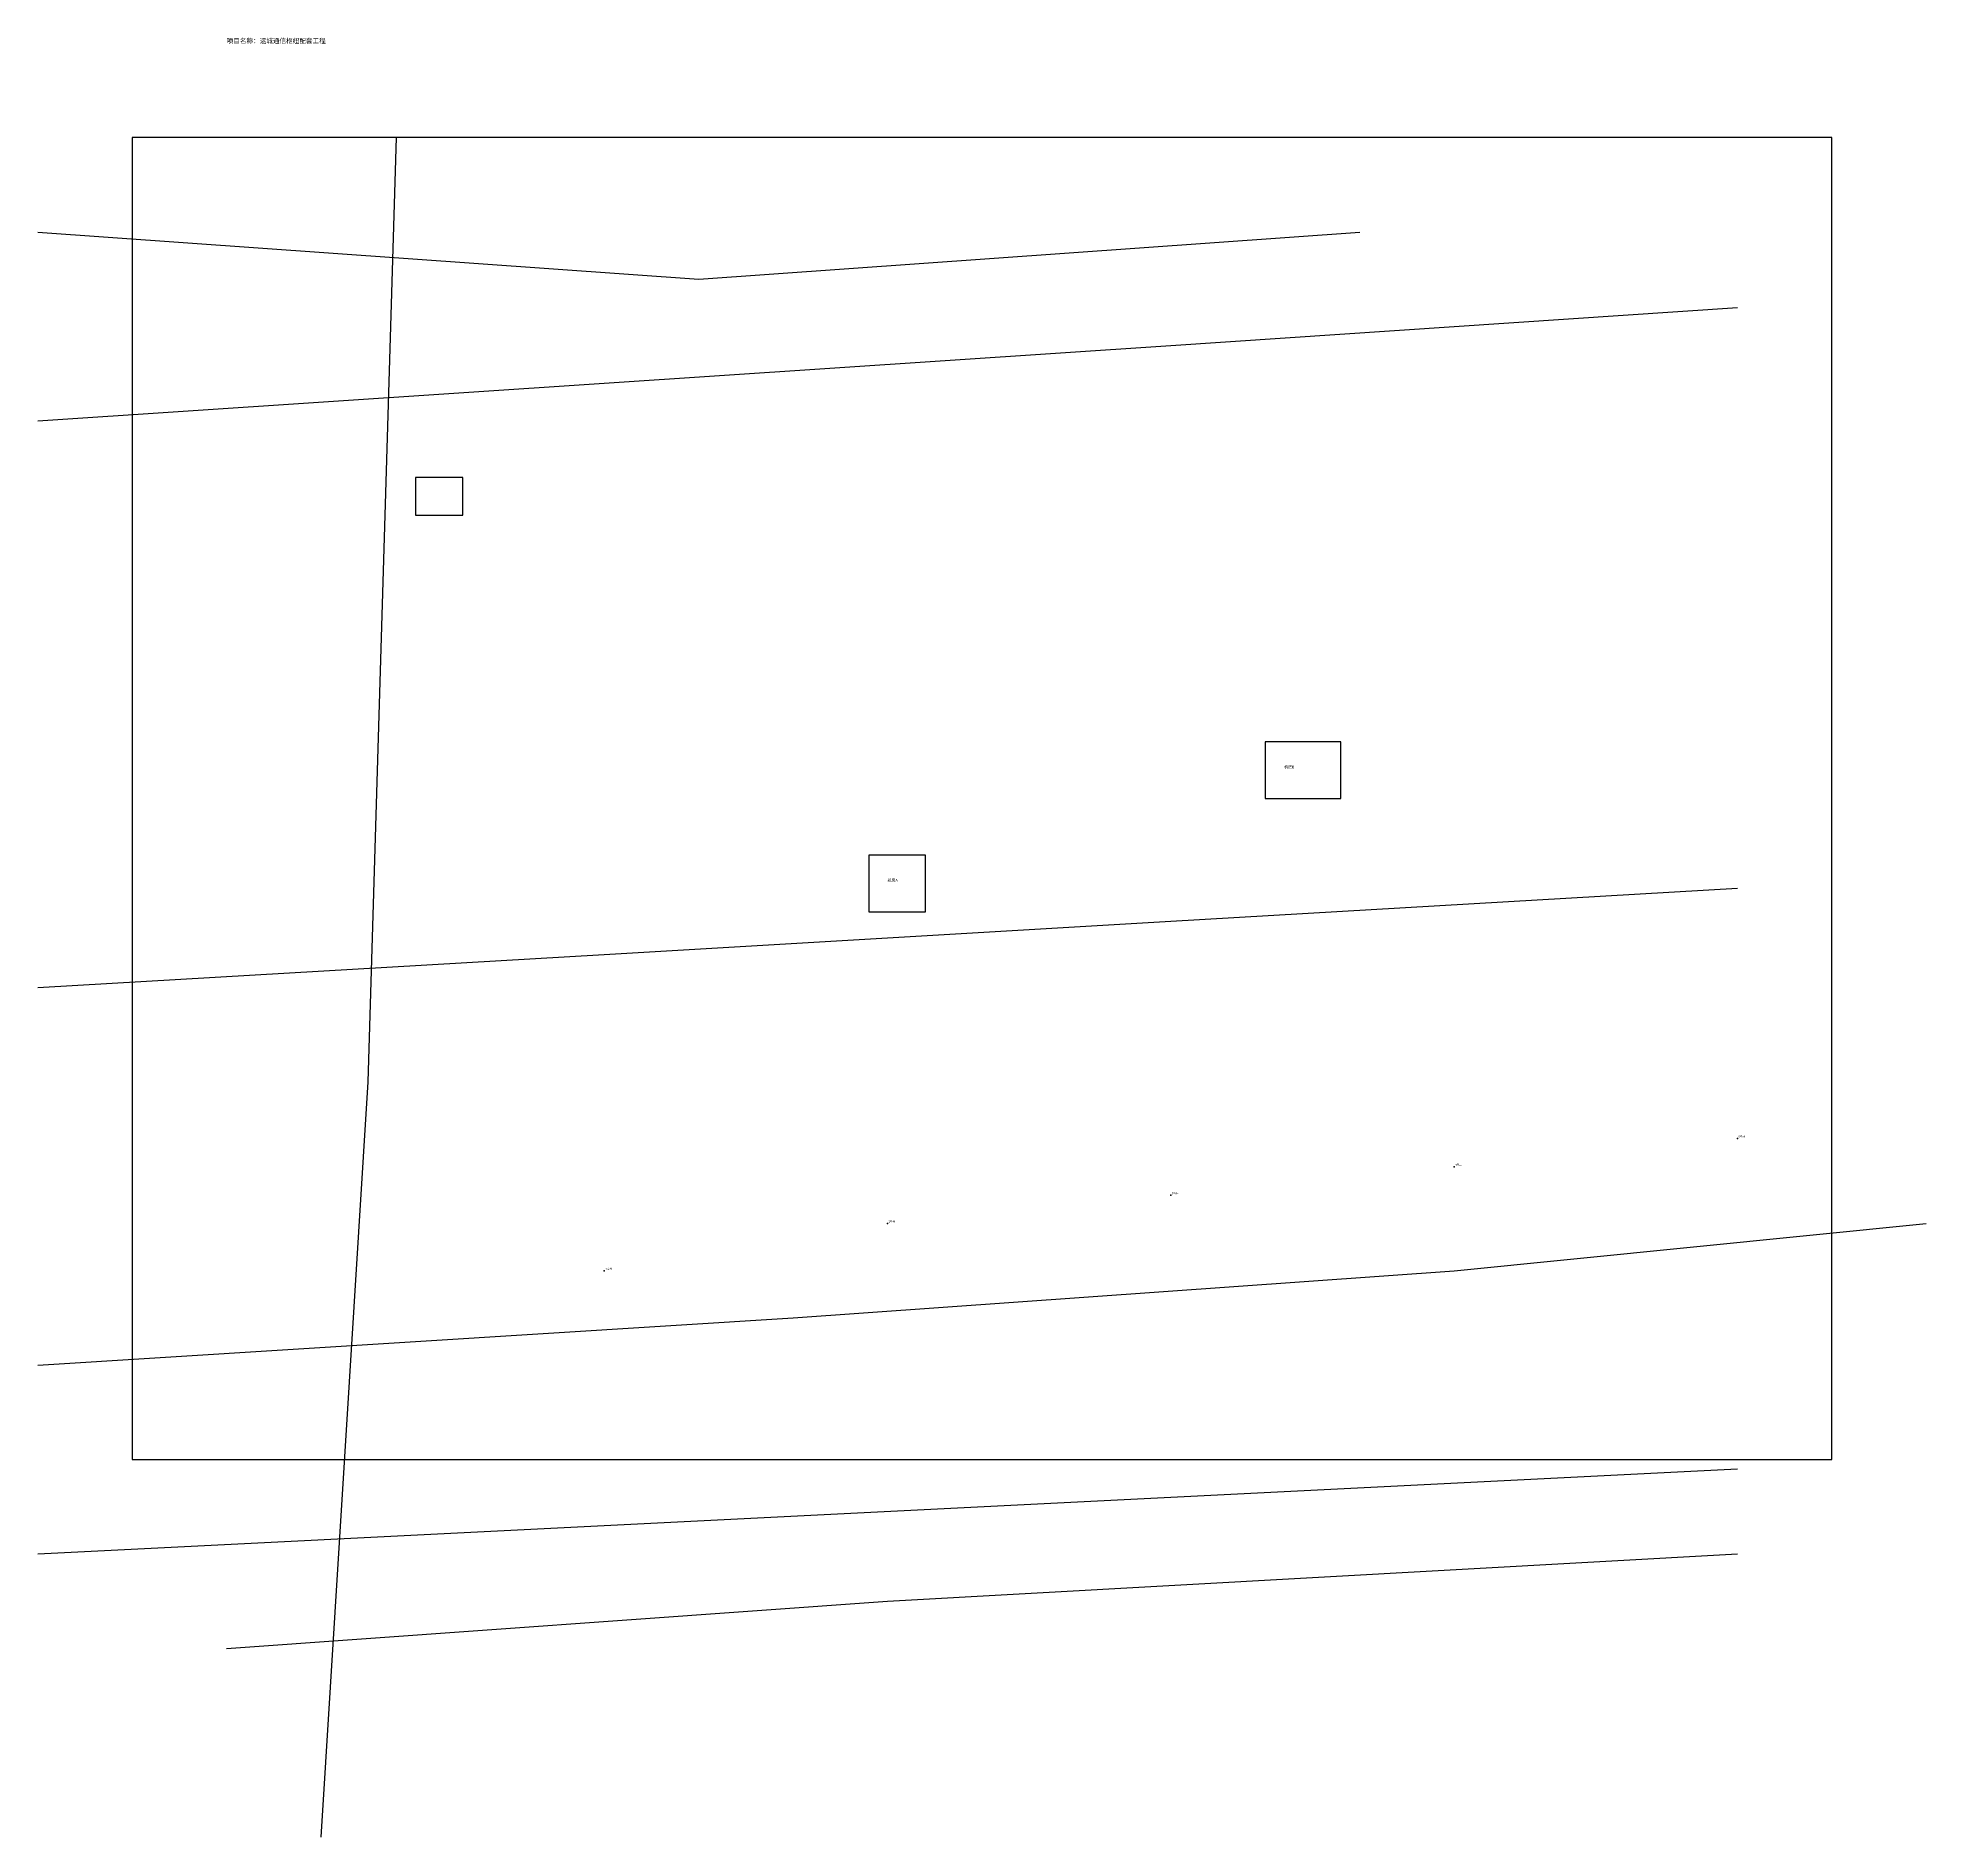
# Model space of a CAD drawing. Header units: metres. Extents: x 500000 to 502000, y 3876000 to 3877906.
import ezdxf

# ---------------------------------------------------------------- set-up
doc = ezdxf.new("R2010")
doc.units = ezdxf.units.M
for name, color, linetype in [('DGX-等高线', 7, 'Continuous'), ('DL-道路中心线', 7, 'Continuous'), ('DLX-10kV', 7, 'Continuous'), ('DLX-110kV', 7, 'Continuous'), ('GJ-管井', 7, 'Continuous'), ('HX-红线', 7, 'Continuous'), ('JZW-建筑轮廓', 7, 'Continuous'), ('标注', 7, 'Continuous')]:
    doc.layers.add(name, color=color, linetype=linetype)

msp = doc.modelspace()

# ---------------------------------------------------------------- linework, layer by layer
at = {"layer": 'DGX-等高线'}
for points, elevation in [([(500000, 3877500), (500600, 3877540), (501200, 3877580), (501800, 3877620)], 800), ([(500000, 3876900), (500600, 3876935), (501200, 3876970), (501800, 3877005)], 790), ([(500000, 3876300), (500600, 3876330), (501200, 3876360), (501800, 3876390)], 780)]:
    msp.add_lwpolyline(points, dxfattribs=dict(at, elevation=elevation))
at = {"layer": 'DL-道路中心线'}
for points in [[(500300, 3876000), (500350, 3876800), (500380, 3877800)], [(500000, 3876500), (500800, 3876550), (501500, 3876600), (502000, 3876650)]]:
    msp.add_lwpolyline(points, dxfattribs=at)
at = {"layer": 'DLX-10kV'}
msp.add_lwpolyline([(500200, 3876200), (500900, 3876250), (501800, 3876300)], dxfattribs=at)
at = {"layer": 'DLX-110kV'}
msp.add_lwpolyline([(500000, 3877700), (500700, 3877650), (501400, 3877700)], dxfattribs=at)
at = {"layer": 'GJ-管井'}
for p in [(501800, 3876740), (501500, 3876710), (501200, 3876680), (500900, 3876650), (500600, 3876600)]:
    msp.add_point(p, dxfattribs=at)
at = {"layer": 'HX-红线'}
msp.add_lwpolyline([(500100, 3876400), (501900, 3876400), (501900, 3877800), (500100, 3877800)], close=True, dxfattribs=at)
at = {"layer": 'JZW-建筑轮廓'}
for points in [[(500400, 3877400), (500450, 3877400), (500450, 3877440), (500400, 3877440)], [(501300, 3877100), (501380, 3877100), (501380, 3877160), (501300, 3877160)], [(500880, 3876980), (500940, 3876980), (500940, 3877040), (500880, 3877040)]]:
    msp.add_lwpolyline(points, close=True, dxfattribs=at)

# ---------------------------------------------------------------- texts
at = {"layer": 'GJ-管井'}
for s, p in [('5号井', (501801, 3876741)), ('4号井', (501501, 3876711)), ('3号井', (501201, 3876681)), ('2号井', (500901, 3876651)), ('1号井', (500601, 3876601))]:
    msp.add_text(s, height=2, dxfattribs=at).set_placement(p)
at = {"layer": 'JZW-建筑轮廓'}
for s, p in [('机房B', (501320, 3877132)), ('机房A', (500900, 3877012))]:
    msp.add_text(s, height=3, dxfattribs=at).set_placement(p)
at = {"layer": '标注'}
msp.add_text('项目名称：运城通信枢纽配套工程', height=5, dxfattribs=at).set_placement((500200, 3877900))

doc.saveas('drawing.dxf')
